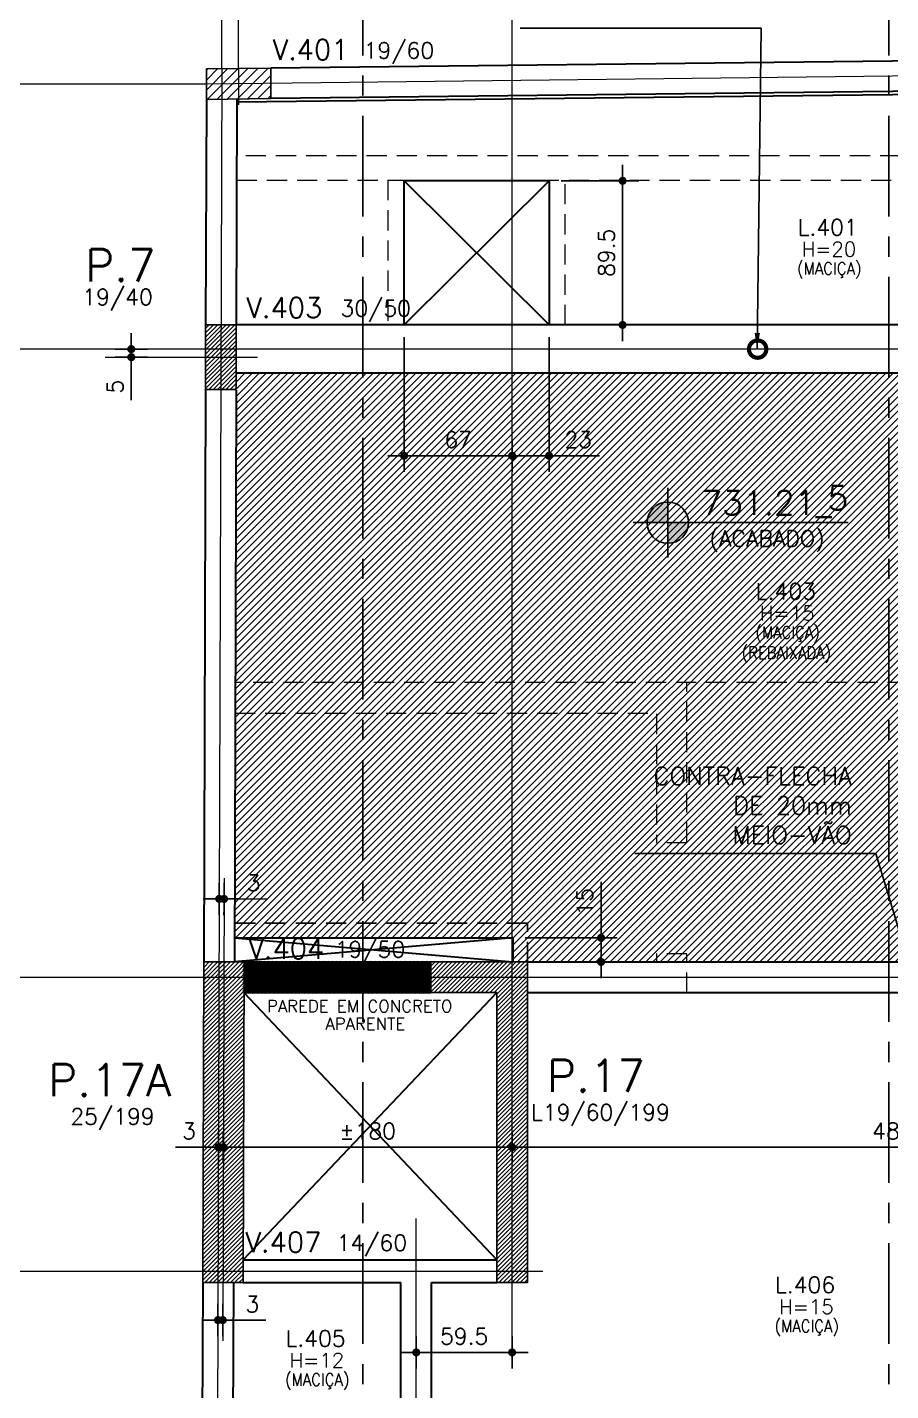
# Model space of a CAD drawing. Header units: inches. Extents: x 17515 to 34518, y -9122 to -4917.
# Drawn here: x 18109 to 18645, y -6204 to -5357 of the extents above; entities that cross this region are included whole.
import ezdxf
from ezdxf.enums import TextEntityAlignment as Align

# ---------------------------------------------------------------- set-up
doc = ezdxf.new("R2010")
doc.units = ezdxf.units.IN
doc.header["$LTSCALE"] = 50
doc.header["$MEASUREMENT"] = 0
doc.linetypes.add('CENTER', pattern=[2, 1.25, -0.25, 0.25, -0.25])
doc.linetypes.add('HIDDEN', pattern=[0.375, 0.25, -0.125])
for name, color, linetype in [('ALVENARIA', 10, 'HIDDEN'), ('CONTRA-FLECHA', 152, 'Continuous'), ('COTA', 6, 'Continuous'), ('FO-HACHURA_PILAR-CONT', 252, 'Continuous'), ('FO-HACHURA_PILAR-MORRE', 252, 'Continuous'), ('FO-TEXTO-LAJES', 152, 'Continuous'), ('FO-TEXTO-VIGAS', 3, 'Continuous'), ('HACHUR LAJE', 141, 'Continuous'), ('NIVEL-ARQUITETURA', 3, 'Continuous'), ('P-C', 1, 'Continuous'), ('P-M', 7, 'Continuous'), ('PAREDE', 191, 'Continuous'), ('TEXTO', 3, 'Continuous')]:
    doc.layers.add(name, color=color, linetype=linetype)
for name, color, linetype, lineweight in [('FO-Eixos', 150, 'Continuous', 5), ('FO-Textos dos pilares', 3, 'Continuous', 20), ('FO-Vigas', 2, 'Continuous', 30), ('SEM LAJE', 8, 'Continuous', 30)]:
    doc.layers.add(name, color=color, linetype=linetype, lineweight=lineweight)
doc.styles.add('ROMANS', font='romans.shx')
doc.dimstyles.new('COTA_50', dxfattribs={"dimscale": 5, "dimtxt": 2, "dimasz": 1, "dimexe": 2, "dimexo": 1.5, "dimgap": 1, "dimtad": 1, "dimzin": 12, "dimdsep": 46, "dimtxsty": 'ROMANS', "dimblk1": 'COTA', "dimblk2": 'COTA', "dimsah": 1, "dimcen": -4, "dimdle": 1.5, "dimclrd": 6, "dimclre": 6, "dimclrt": 3, "dimadec": 0, "dimazin": 0, "dimtfac": 1, "dimtofl": 0, "dimtmove": 0, "dimatfit": 3, "dimldrblk": 'COTA', "dimfxl": 1, "dimtolj": 1, "dimtzin": 12, "dimarcsym": 0})
doc.dimstyles.new('NOTA', dxfattribs={"dimscale": 5, "dimtxt": 2, "dimasz": 2, "dimexe": 1.5, "dimexo": 2, "dimgap": 1, "dimtad": 1, "dimdec": 1, "dimzin": 12, "dimdsep": 46, "dimtxsty": 'ROMANS', "dimcen": 0.09, "dimclrd": 8, "dimclre": 8, "dimclrt": 3, "dimadec": 0, "dimazin": 0, "dimtfac": 1, "dimtdec": 1, "dimtofl": 0, "dimtmove": 0, "dimatfit": 3, "dimfxl": 1, "dimtolj": 1, "dimtzin": 12, "dimarcsym": 0})

# ---------------------------------------------------------------- blocks, each defined once
blk = doc.blocks.new('COTA')
at = {"layer": 'COTA'}
for p, q in [((0, -2), (0, 2)), ((2, 0), (-2, 0))]:
    blk.add_line(p, q, dxfattribs=at)
at = {"layer": 'COTA', "const_width": 0.5}
blk.add_lwpolyline([(-0.25, 0, 1), (0.25, 0, 1)], format="xyb", close=True, dxfattribs=at)
blk = doc.blocks.new('*D17')
at = {"layer": 'COTA', "color": 6, "lineweight": -2, "transparency": 16777216}
for p, q in [((18350.4, -6184.49), (18350.4, -6190.09)), ((18355.4, -6180.09), (18404.93, -6180.09)), ((18409.93, -6184.49), (18409.93, -6190.09))]:
    blk.add_line(p, q, dxfattribs=at)
at = {"layer": 'Defpoints', "color": 0, "transparency": 16777216}
for p in [(18350.4, -6176.99), (18409.93, -6176.99), (18409.93, -6180.09)]:
    blk.add_point(p, dxfattribs=at)
at = {"layer": 'COTA', "color": 6, "lineweight": -2, "transparency": 16777216, "xscale": 5, "yscale": 5, "zscale": 5, "rotation": 180}
blk.add_blockref('COTA', (18350.4, -6180.09), dxfattribs=at)
at = {"layer": 'COTA', "color": 6, "lineweight": -2, "transparency": 16777216, "xscale": 5, "yscale": 5, "zscale": 5}
blk.add_blockref('COTA', (18409.93, -6180.09), dxfattribs=at)
at = {"layer": 'COTA', "color": 3, "transparency": 16777216, "insert": (18380.17, -6170.09), "char_height": 10, "attachment_point": 5, "style": 'ROMANS'}
blk.add_mtext('\\A1;59.5', dxfattribs=at)
blk = doc.blocks.new('*D18')
at = {"layer": 'COTA', "color": 6, "lineweight": -2, "transparency": 16777216}
for p, q in [((18230.65, -6051.83), (18230.65, -6042.63)), ((18409.93, -6052.37), (18409.93, -6042.63)), ((18404.93, -6052.63), (18235.65, -6052.63))]:
    blk.add_line(p, q, dxfattribs=at)
at = {"layer": 'Defpoints', "color": 0, "transparency": 16777216}
for p in [(18230.65, -6052.63), (18230.65, -6059.33), (18409.93, -6059.87)]:
    blk.add_point(p, dxfattribs=at)
at = {"layer": 'COTA', "color": 6, "lineweight": -2, "transparency": 16777216, "xscale": 5, "yscale": 5, "zscale": 5, "rotation": 180}
blk.add_blockref('COTA', (18230.65, -6052.63), dxfattribs=at)
at = {"layer": 'COTA', "color": 6, "lineweight": -2, "transparency": 16777216, "xscale": 5, "yscale": 5, "zscale": 5}
blk.add_blockref('COTA', (18409.93, -6052.63), dxfattribs=at)
at = {"layer": 'COTA', "color": 3, "transparency": 16777216, "insert": (18320.29, -6042.63), "char_height": 10, "attachment_point": 5, "style": 'ROMANS'}
blk.add_mtext('\\A1;%%P180', dxfattribs=at)
blk = doc.blocks.new('*D19')
at = {"layer": 'COTA', "color": 6, "lineweight": -2, "transparency": 16777216}
for p, q in [((18227.65, -6050.36), (18227.65, -6042.63)), ((18230.65, -6050.37), (18230.65, -6042.63)), ((18222.65, -6052.63), (18200.99, -6052.63)), ((18235.65, -6052.63), (18240.65, -6052.63))]:
    blk.add_line(p, q, dxfattribs=at)
at = {"layer": 'Defpoints', "color": 0, "transparency": 16777216}
for p in [(18227.65, -6052.63), (18227.65, -6057.86), (18230.65, -6057.87)]:
    blk.add_point(p, dxfattribs=at)
at = {"layer": 'COTA', "color": 6, "lineweight": -2, "transparency": 16777216, "xscale": 5, "yscale": 5, "zscale": 5}
blk.add_blockref('COTA', (18227.65, -6052.63), dxfattribs=at)
at = {"layer": 'COTA', "color": 6, "lineweight": -2, "transparency": 16777216, "xscale": 5, "yscale": 5, "zscale": 5, "rotation": 180}
blk.add_blockref('COTA', (18230.65, -6052.63), dxfattribs=at)
at = {"layer": 'COTA', "color": 3, "transparency": 16777216, "insert": (18209.32, -6042.63), "char_height": 10, "attachment_point": 5, "style": 'ROMANS'}
blk.add_mtext('\\A1;3', dxfattribs=at)
blk = doc.blocks.new('*D20')
at = {"layer": 'COTA', "color": 6, "lineweight": -2, "transparency": 16777216}
for p, q in [((18223.14, -5898.5), (18218.14, -5898.48)), ((18236.14, -5898.54), (18257.8, -5898.6)), ((18228.12, -5904.72), (18228.1, -5908.51)), ((18231.12, -5904.73), (18231.1, -5908.52))]:
    blk.add_line(p, q, dxfattribs=at)
at = {"layer": 'Defpoints', "color": 0, "transparency": 16777216}
for p in [(18228.14, -5897.22), (18231.14, -5897.23), (18231.14, -5898.52)]:
    blk.add_point(p, dxfattribs=at)
at = {"layer": 'COTA', "color": 6, "lineweight": -2, "transparency": 16777216, "xscale": 5, "yscale": 5, "zscale": 5}
for p, rotation in [((18228.14, -5898.51), 359.826316351655), ((18231.14, -5898.52), 179.826316351655)]:
    blk.add_blockref('COTA', p, dxfattribs=dict(at, rotation=rotation))
at = {"layer": 'COTA', "color": 3, "transparency": 16777216, "insert": (18249.5, -5888.58), "char_height": 10, "attachment_point": 5, "rotation": 359.82632, "style": 'ROMANS'}
blk.add_mtext('\\A1;3', dxfattribs=at)
blk = doc.blocks.new('*D21')
at = {"layer": 'COTA', "color": 6, "lineweight": -2, "transparency": 16777216}
for p, q in [((18222.34, -6159.98), (18217.34, -6159.97)), ((18235.34, -6160.02), (18257.01, -6160.09)), ((18227.32, -6167.21), (18227.31, -6170)), ((18230.32, -6167.22), (18230.31, -6170.01))]:
    blk.add_line(p, q, dxfattribs=at)
at = {"layer": 'Defpoints', "color": 0, "transparency": 16777216}
for p in [(18227.34, -6159.71), (18230.34, -6159.72), (18230.34, -6160.01)]:
    blk.add_point(p, dxfattribs=at)
at = {"layer": 'COTA', "color": 6, "lineweight": -2, "transparency": 16777216, "xscale": 5, "yscale": 5, "zscale": 5}
for p, rotation in [((18227.34, -6160), 359.826316351655), ((18230.34, -6160.01), 179.826316351655)]:
    blk.add_blockref('COTA', p, dxfattribs=dict(at, rotation=rotation))
at = {"layer": 'COTA', "color": 3, "transparency": 16777216, "insert": (18248.71, -6150.06), "char_height": 10, "attachment_point": 5, "rotation": 359.82632, "style": 'ROMANS'}
blk.add_mtext('\\A1;3', dxfattribs=at)
blk = doc.blocks.new('*D22')
at = {"layer": 'COTA', "color": 6, "lineweight": -2, "transparency": 16777216}
for p, q in [((18409.93, -6057.96), (18409.93, -6042.63)), ((18895.43, -6057.96), (18895.43, -6042.63)), ((18414.93, -6052.63), (18890.43, -6052.63))]:
    blk.add_line(p, q, dxfattribs=at)
at = {"layer": 'Defpoints', "color": 0, "transparency": 16777216}
for p in [(18895.43, -6052.63), (18409.93, -6065.46), (18895.43, -6065.46)]:
    blk.add_point(p, dxfattribs=at)
at = {"layer": 'COTA', "color": 6, "lineweight": -2, "transparency": 16777216, "xscale": 5, "yscale": 5, "zscale": 5, "rotation": 180}
blk.add_blockref('COTA', (18409.93, -6052.63), dxfattribs=at)
at = {"layer": 'COTA', "color": 6, "lineweight": -2, "transparency": 16777216, "xscale": 5, "yscale": 5, "zscale": 5}
blk.add_blockref('COTA', (18895.43, -6052.63), dxfattribs=at)
at = {"layer": 'COTA', "color": 3, "transparency": 16777216, "insert": (18652.68, -6042.63), "char_height": 10, "attachment_point": 5, "style": 'ROMANS'}
blk.add_mtext('\\A1;485.5', dxfattribs=at)
blk = doc.blocks.new('*D119')
at = {"layer": 'COTA', "color": 6, "lineweight": -2, "transparency": 16777216}
for p, q in [((18465.11, -5917.65), (18465.11, -5887.89)), ((18417.93, -5922.65), (18475.11, -5922.65)), ((18465.11, -5942.65), (18465.11, -5947.65)), ((18470.78, -5937.65), (18475.11, -5937.65))]:
    blk.add_line(p, q, dxfattribs=at)
at = {"layer": 'Defpoints', "color": 0, "transparency": 16777216}
for p in [(18410.43, -5922.65), (18465.11, -5922.65), (18463.28, -5937.65)]:
    blk.add_point(p, dxfattribs=at)
at = {"layer": 'COTA', "color": 6, "lineweight": -2, "transparency": 16777216, "xscale": 5, "yscale": 5, "zscale": 5}
for p, rotation in [((18465.11, -5922.65), 270), ((18465.11, -5937.65), 90)]:
    blk.add_blockref('COTA', p, dxfattribs=dict(at, rotation=rotation))
at = {"layer": 'COTA', "color": 3, "transparency": 16777216, "insert": (18455.11, -5900.27), "char_height": 10, "attachment_point": 5, "rotation": 90, "style": 'ROMANS'}
blk.add_mtext('\\A1;15', dxfattribs=at)
blk = doc.blocks.new('*D120')
at = {"layer": 'COTA', "color": 6, "lineweight": -2, "transparency": 16777216}
for p, q in [((18440.37, -5452.65), (18488.49, -5452.65)), ((18478.49, -5537.15), (18478.49, -5457.65)), ((18482.19, -5542.15), (18488.49, -5542.15))]:
    blk.add_line(p, q, dxfattribs=at)
at = {"layer": 'Defpoints', "color": 0, "transparency": 16777216}
for p in [(18432.87, -5452.65), (18478.49, -5452.65), (18474.69, -5542.15)]:
    blk.add_point(p, dxfattribs=at)
at = {"layer": 'COTA', "color": 6, "lineweight": -2, "transparency": 16777216, "xscale": 5, "yscale": 5, "zscale": 5}
for p, rotation in [((18478.49, -5452.65), 90), ((18478.49, -5542.15), 270)]:
    blk.add_blockref('COTA', p, dxfattribs=dict(at, rotation=rotation))
at = {"layer": 'COTA', "color": 3, "transparency": 16777216, "insert": (18468.49, -5497.4), "char_height": 10, "attachment_point": 5, "rotation": 90, "style": 'ROMANS'}
blk.add_mtext('\\A1;89.5', dxfattribs=at)
blk = doc.blocks.new('*D121')
at = {"layer": 'COTA', "color": 6, "lineweight": -2, "transparency": 16777216}
for p, q in [((18432.87, -5549.65), (18432.87, -5633.38)), ((18409.93, -5622.97), (18409.93, -5633.38)), ((18414.93, -5623.38), (18427.87, -5623.38)), ((18432.87, -5623.38), (18464.06, -5623.38))]:
    blk.add_line(p, q, dxfattribs=at)
at = {"layer": 'Defpoints', "color": 0, "transparency": 16777216}
for p in [(18432.87, -5542.15), (18409.93, -5615.47), (18432.87, -5623.38)]:
    blk.add_point(p, dxfattribs=at)
at = {"layer": 'COTA', "color": 6, "lineweight": -2, "transparency": 16777216, "xscale": 5, "yscale": 5, "zscale": 5, "rotation": 180}
blk.add_blockref('COTA', (18409.93, -5623.38), dxfattribs=at)
at = {"layer": 'COTA', "color": 6, "lineweight": -2, "transparency": 16777216, "xscale": 5, "yscale": 5, "zscale": 5}
blk.add_blockref('COTA', (18432.87, -5623.38), dxfattribs=at)
at = {"layer": 'COTA', "color": 3, "transparency": 16777216, "insert": (18450.96, -5613.38), "char_height": 10, "attachment_point": 5, "style": 'ROMANS'}
blk.add_mtext('\\A1;23', dxfattribs=at)
blk = doc.blocks.new('*D122')
at = {"layer": 'COTA', "color": 6, "lineweight": -2, "transparency": 16777216}
for p, q in [((18342.87, -5549.65), (18342.87, -5633.38)), ((18409.93, -5620.14), (18409.93, -5633.38)), ((18404.93, -5623.38), (18347.87, -5623.38))]:
    blk.add_line(p, q, dxfattribs=at)
at = {"layer": 'Defpoints', "color": 0, "transparency": 16777216}
for p in [(18342.87, -5542.15), (18409.93, -5612.64), (18342.87, -5623.38)]:
    blk.add_point(p, dxfattribs=at)
at = {"layer": 'COTA', "color": 6, "lineweight": -2, "transparency": 16777216, "xscale": 5, "yscale": 5, "zscale": 5, "rotation": 180}
blk.add_blockref('COTA', (18342.87, -5623.38), dxfattribs=at)
at = {"layer": 'COTA', "color": 6, "lineweight": -2, "transparency": 16777216, "xscale": 5, "yscale": 5, "zscale": 5}
blk.add_blockref('COTA', (18409.93, -5623.38), dxfattribs=at)
at = {"layer": 'COTA', "color": 3, "transparency": 16777216, "insert": (18376.4, -5613.38), "char_height": 10, "attachment_point": 5, "style": 'ROMANS'}
blk.add_mtext('\\A1;67', dxfattribs=at)
blk = doc.blocks.new('*D130')
at = {"layer": 'COTA', "color": 6, "lineweight": -2, "transparency": 16777216}
for p, q in [((18173.55, -5552.15), (18173.55, -5547.15)), ((18181.05, -5557.15), (18183.55, -5557.15)), ((18173.55, -5562.15), (18173.55, -5588.82)), ((18173.55, -5567.15), (18173.55, -5572.15)), ((18179.96, -5562.15), (18183.55, -5562.15))]:
    blk.add_line(p, q, dxfattribs=at)
at = {"layer": 'Defpoints', "color": 0, "transparency": 16777216}
for p in [(18173.55, -5557.15), (18173.55, -5557.15), (18172.46, -5562.15)]:
    blk.add_point(p, dxfattribs=at)
at = {"layer": 'COTA', "color": 6, "lineweight": -2, "transparency": 16777216, "xscale": 5, "yscale": 5, "zscale": 5}
for p, rotation in [((18173.55, -5557.15), 270), ((18173.55, -5562.15), 90)]:
    blk.add_blockref('COTA', p, dxfattribs=dict(at, rotation=rotation))
at = {"layer": 'COTA', "color": 3, "transparency": 16777216, "insert": (18163.55, -5580.48), "char_height": 10, "attachment_point": 5, "rotation": 90, "style": 'ROMANS'}
blk.add_mtext('\\A1;5', dxfattribs=at)

msp = doc.modelspace()

# ---------------------------------------------------------------- hatches: boundary and pattern name
at = {"layer": 'FO-HACHURA_PILAR-CONT'}
h = msp.add_hatch(dxfattribs=at)
h.set_pattern_fill('ANSI31', color=256, scale=15)
h.paths.add_polyline_path([(18219.716, -5542.15), (18238.716, -5542.15), (18238.594, -5582.15), (18219.594, -5582.15)])
h = msp.add_hatch(dxfattribs=at)
h.set_pattern_fill('ANSI31', color=256, scale=15)
h.set_pattern_definition([(45, (6587.0848, 0), (-1.32582521, 1.32582521), [])])
edge = h.paths.add_edge_path()
edge.add_line((18218.517, -5937.65), (18243.517, -5937.65))
edge.add_line((18218.517, -5937.65), (18217.913, -6136.65))
edge.add_line((18243.517, -5937.65), (18242.913, -6136.726))
edge.add_line((18217.913, -6136.65), (18242.913, -6136.65))
h = msp.add_hatch(dxfattribs=at)
h.set_pattern_fill('ANSI31', color=256, scale=15)
edge = h.paths.add_edge_path()
edge.add_line((18359.433, -5937.65), (18359.433, -5956.65))
edge.add_line((18359.433, -5937.65), (18419.433, -5937.65))
edge.add_line((18400.433, -5956.65), (18359.433, -5956.65))
edge.add_line((18400.433, -5956.65), (18400.433, -6136.65))
edge.add_line((18419.433, -5937.65), (18419.433, -6136.65))
edge.add_line((18419.433, -6136.65), (18400.433, -6136.65))
at = {"layer": 'FO-HACHURA_PILAR-MORRE'}
h = msp.add_hatch(dxfattribs=at)
h.set_pattern_fill('ANSI31', color=256, scale=35)
h.paths.add_polyline_path([(18260.199, -5382.643), (18260.142, -5401.644), (18220.14, -5402.097), (18220.198, -5383.095)])
at = {"layer": 'HACHUR LAJE'}
h = msp.add_hatch(dxfattribs=at)
h.set_pattern_fill('ANSI31', color=21, scale=25)
h.paths.add_polyline_path([(18879.933, -5571.65), (18238.625, -5572.15), (18237.562, -5922.65), (18410.433, -5922.65), (18410.433, -5937.65), (18880.433, -5937.65)])
at = {"layer": 'NIVEL-ARQUITETURA'}
h = msp.add_hatch(color=1, dxfattribs=at)
h.paths.add_polyline_path([(18518.408, -5669.815), (18519.384, -5664.907), (18506.559, -5664.907), (18506.559, -5673.836), (18511.879, -5676.481), (18515.628, -5673.976)])
h.paths.add_polyline_path([(18506.559, -5673.836), (18506.559, -5677.732), (18511.467, -5676.756), (18511.879, -5676.481)])
h.paths.add_polyline_path([(18506.559, -5652.082), (18501.651, -5653.058), (18497.491, -5655.838), (18494.71, -5659.999), (18493.734, -5664.907), (18506.559, -5664.907)])
at = {"layer": 'PAREDE', "linetype": 'Continuous', "lineweight": 50}
h = msp.add_hatch(dxfattribs=at)
h.set_pattern_fill('ANSI31', color=256, scale=15)
h.set_pattern_definition([(45, (13174.1696, 9e-13), (-1.3258252, 1.3258252), [])])
h.paths.add_polyline_path([(18359.433, -5937.65), (18243.517, -5937.65), (18243.459, -5956.65), (18359.433, -5956.65)])

# ---------------------------------------------------------------- linework, layer by layer
at = {"layer": 'ALVENARIA', "lineweight": 5}
for p, q in [((18988.365, -5437.186), (18239.518, -5437.186)), ((18332.865, -5452.186), (18332.865, -5542.15)), ((18332.865, -5452.186), (18332.865, -5542.15)), ((18342.865, -5452.65), (18342.865, -5542.15)), ((18342.865, -5452.65), (18342.865, -5542.15)), ((18432.865, -5542.15), (18432.865, -5452.65)), ((18432.865, -5542.15), (18432.865, -5452.65)), ((18442.865, -5542.15), (18442.865, -5452.186)), ((18880.433, -5764.15), (18238.043, -5764.15)), ((18518.433, -5863.65), (18518.433, -5764.15)), ((18237.985, -5783.15), (18499.433, -5783.15)), ((18499.433, -5783.65), (18499.433, -5863.65)), ((18518.433, -5863.65), (18499.433, -5863.65)), ((18499.433, -5932.65), (18499.433, -5938.15)), ((18518.433, -5932.65), (18499.433, -5932.65)), ((18499.433, -5932.65), (18499.433, -5938.15)), ((18518.433, -5932.65), (18499.433, -5932.65)), ((18518.433, -5956.65), (18518.433, -5932.65))]:
    msp.add_line(p, q, dxfattribs=at)
at = {"layer": 'ALVENARIA'}
msp.add_line((18419.433, -5937.65), (18419.433, -5913.65), dxfattribs=at)
at = {"layer": 'ALVENARIA', "lineweight": 5, "flags": 128}
msp.add_lwpolyline([(18238.988, -5452.186), (18973.365, -5452.186), (18973.365, -7102.185), (18234.393, -7102.185)], dxfattribs=at)
at = {"layer": 'ALVENARIA', "flags": 128}
msp.add_lwpolyline([(18419.433, -5913.65), (18237.589, -5913.65)], dxfattribs=at)
at = {"layer": 'CONTRA-FLECHA', "linetype": 'Continuous', "const_width": 2.56}
msp.add_lwpolyline([(18558.483, -5560.969, 1), (18566.12, -5553.332, 1)], format="xyb", close=True, dxfattribs=at)
at = {"layer": 'FO-Eixos'}
for p, q in [((18229.698, -5382.987), (18229.698, -5219.101)), ((18409.932, -6186.577), (18409.932, -5219.101)), ((18240.198, -5382.869), (18240.198, -5307.263)), ((21213.399, -5358.757), (18220.169, -5392.596)), ((18229.698, -5382.987), (18223.974, -7271.173)), ((18240.198, -5382.869), (18240.13, -5405.57)), ((18220.169, -5392.596), (18061.565, -5392.596)), ((18921.481, -5557.15), (18061.597, -5557.15)), ((18157.408, -5562.15), (18251.851, -5562.15)), ((18231.174, -5885.681), (18230.304, -6172.858)), ((18061.565, -5947.15), (18921.449, -5947.15)), ((18350.399, -6962.669), (18350.399, -6097)), ((18061.565, -6129.65), (18428.996, -6129.65))]:
    msp.add_line(p, q, dxfattribs=at)
at = {"layer": 'FO-Vigas'}
for p, q in [((18876.933, -5375.67), (18260.199, -5382.643)), ((19037.933, -5394.852), (18239.135, -5403.882)), ((18876.933, -5394.672), (18260.142, -5401.644)), ((18220.14, -5402.097), (18219.716, -5542.15)), ((18239.141, -5401.882), (18238.716, -5542.15)), ((18342.865, -5542.15), (18342.865, -5452.65)), ((18432.865, -5452.65), (18342.865, -5452.65)), ((18432.865, -5452.65), (18432.865, -5542.15)), ((18910.433, -5542.15), (18238.716, -5542.15)), ((18880.433, -5572.15), (18238.625, -5572.15)), ((18219.594, -5582.15), (18218.517, -5937.65)), ((18238.593, -5582.65), (18237.517, -5937.65)), ((18237.562, -5922.65), (18410.433, -5922.65)), ((18410.433, -5922.65), (18410.433, -5937.65)), ((18243.517, -5937.65), (18359.433, -5937.65)), ((18419.433, -5937.65), (18869.433, -5937.65)), ((18243.459, -5956.65), (18359.433, -5956.65)), ((18419.433, -5956.65), (18869.433, -5956.65)), ((18242.913, -6122.65), (18400.433, -6122.65)), ((18217.913, -6136.65), (18216.896, -6472.15)), ((18236.913, -6136.65), (18236.607, -6237.65)), ((18242.913, -6136.65), (18340.899, -6136.65)), ((18340.899, -6237.65), (18340.899, -6136.65)), ((18359.899, -6136.65), (18400.433, -6136.65)), ((18359.899, -6387.134), (18359.899, -6136.65))]:
    msp.add_line(p, q, dxfattribs=at)
at = {"layer": 'NIVEL-ARQUITETURA', "color": 1}
for p, q in [((18506.559, -5643.364), (18506.559, -5686.449)), ((18485.017, -5664.907), (18618.432, -5664.907))]:
    msp.add_line(p, q, dxfattribs=at)
msp.add_circle((18506.559, -5664.907), 12.825, dxfattribs=at)
at = {"layer": 'P-C'}
for p, q in [((18219.716, -5542.15), (18219.594, -5582.15)), ((18219.716, -5542.15), (18238.716, -5542.15)), ((18238.716, -5542.15), (18238.594, -5582.15)), ((18219.594, -5582.15), (18238.594, -5582.15)), ((18218.517, -5937.65), (18217.913, -6136.65)), ((18218.517, -5937.65), (18243.517, -5937.65)), ((18243.517, -5937.65), (18242.913, -6136.726)), ((18359.433, -5937.65), (18419.433, -5937.65)), ((18359.433, -5937.65), (18359.433, -5956.65)), ((18419.433, -5937.65), (18419.433, -6136.65)), ((18400.433, -5956.65), (18359.433, -5956.65)), ((18400.433, -5956.65), (18400.433, -6136.65)), ((18236.913, -6136.65), (18217.913, -6136.65)), ((18217.913, -6136.65), (18242.913, -6136.65)), ((18419.433, -6136.65), (18400.433, -6136.65))]:
    msp.add_line(p, q, dxfattribs=at)
at = {"layer": 'P-M'}
for p, q in [((18220.198, -5383.095), (18220.14, -5402.097)), ((18260.199, -5382.643), (18220.198, -5383.095)), ((18260.199, -5382.643), (18260.142, -5401.644)), ((18260.142, -5401.644), (18220.14, -5402.097))]:
    msp.add_line(p, q, dxfattribs=at)
at = {"layer": 'SEM LAJE'}
for p, q in [((18342.865, -5452.65), (18432.865, -5542.15)), ((18432.865, -5452.65), (18342.865, -5542.15)), ((18410.433, -5922.65), (18237.517, -5937.65)), ((18237.562, -5922.65), (18410.433, -5937.65)), ((18400.433, -5956.65), (18242.913, -6122.65)), ((18243.459, -5956.65), (18400.433, -6122.65))]:
    msp.add_line(p, q, dxfattribs=at)
at = {"layer": 'TEXTO', "color": 8, "linetype": 'CENTER'}
for p, q in [((18317.302, -8174.793), (18317.302, -5324.525)), ((18643.802, -8174.793), (18643.802, -5324.525))]:
    msp.add_line(p, q, dxfattribs=at)

# ---------------------------------------------------------------- texts
at = {"layer": 'CONTRA-FLECHA', "insert": (18620.716, -5840.525), "char_height": 11, "attachment_point": 6, "style": 'ROMANS'}
msp.add_mtext('{\\Fromans.shx;CONTRA-FLECHA\\PDE 20mm\\PMEIO-VÃO}', dxfattribs=at)
at = {"layer": 'FO-TEXTO-LAJES', "style": 'ROMANS'}
for s, p in [('L.401', (18587.135, -5486.534)), ('L.403', (18561.217, -5712.525)), ('L.406', (18573.147, -6143.146)), ('L.405', (18269.315, -6176.421))]:
    msp.add_text(s, height=10, dxfattribs=at).set_placement(p)
at = {"layer": 'FO-TEXTO-LAJES', "color": 3, "style": 'ROMANS'}
for s, p in [('H=20', (18589.562, -5499.616)), ('H=15', (18563.644, -5725.606)), ('H=15', (18575.574, -6156.227)), ('H=12', (18271.742, -6189.503))]:
    msp.add_text(s, height=9, dxfattribs=at).set_placement(p)
at = {"layer": 'FO-TEXTO-LAJES', "color": 4, "style": 'ROMANS', "width": 0.9}
for s, p in [('(MACIÇA)', (18586.816, -5510.833)), ('(MACIÇA)', (18560.899, -5736.824)), ('(REBAIXADA)', (18552.284, -5749.375)), ('(MACIÇA)', (18572.829, -6167.445)), ('(MACIÇA)', (18268.997, -6200.72))]:
    msp.add_text(s, height=7.5, dxfattribs=at).set_placement(p)
at = {"layer": 'FO-TEXTO-VIGAS', "color": 1, "style": 'ROMANS'}
for s, p in [('V.401', (18261.198, -5377.516)), ('V.403', (18244.944, -5537.68)), ('V.404', (18246.181, -5935.638)), ('V.407', (18244.411, -6117.859))]:
    msp.add_text(s, height=12.5, dxfattribs=at).set_placement(p)
at = {"layer": 'FO-TEXTO-VIGAS', "style": 'ROMANS'}
for s, p in [('19/60', (18317.806, -5376.695)), ('30/50', (18303.448, -5536.859)), ('19/50', (18299.839, -5934.831)), ('14/60', (18301.019, -6117.038))]:
    msp.add_text(s, height=10, dxfattribs=at).set_placement(p)
at = {"layer": 'FO-TEXTO-VIGAS', "color": 4, "style": 'ROMANS'}
for s, p in [('PAREDE EM CONCRETO', (18257.784, -5968.794)), ('APARENTE', (18294.042, -5979.859))]:
    msp.add_text(s, height=7.5, dxfattribs=at).set_placement(p)
at = {"layer": 'FO-Textos dos pilares', "color": 1, "style": 'ROMANS'}
for s, p in [('P.7', (18144.924, -5515.117)), ('P.17A', (18121.96, -6021.011)), ('P.17', (18431.606, -6018.388))]:
    msp.add_text(s, height=20, dxfattribs=at).set_placement(p)
at = {"layer": 'FO-Textos dos pilares', "color": 3, "style": 'ROMANS'}
for s, p in [('19/40', (18143.164, -5529.81)), ('25/199', (18135.772, -6038.631)), ('L19/60/199', (18421.694, -6036.009))]:
    msp.add_text(s, height=10, dxfattribs=at).set_placement(p)
at = {"layer": 'NIVEL-ARQUITETURA', "color": 1, "style": 'ROMANS'}
for s, p in [('731.21_', (18527.414, -5660.048)), ('5', (18605.669, -5657.028))]:
    msp.add_text(s, height=15, dxfattribs=at).set_placement(p)
at = {"layer": 'NIVEL-ARQUITETURA', "color": 3, "style": 'ROMANS'}
msp.add_text('(ACABADO)', height=10, dxfattribs=at).set_placement((18568.173, -5679.785), align=Align.CENTER)

# ---------------------------------------------------------------- dimensions: what is measured, and where the dimension line sits
at = {"layer": 'COTA'}
for base, p1, p2, picture, middle in [((18478.487, -5452.65), (18474.685, -5542.15), (18432.865, -5452.65), '*D120', (18468.487, -5497.4)), ((18465.109, -5922.65), (18463.278, -5937.65), (18410.433, -5922.65), '*D119', (18455.109, -5900.269))]:
    dim = msp.add_linear_dim(base=base, p1=p1, p2=p2, angle=90, dimstyle='COTA_50', dxfattribs=at)
    dim.commit()
    dim.dimension.update_dxf_attribs({"geometry": picture, "text_midpoint": middle})
for base, p1, p2, override, picture, middle in [((18342.865, -5623.38), (18409.932, -5612.638), (18342.865, -5542.15), {"dimdec": 0}, '*D122', (18376.399, -5613.38)), ((18432.865, -5623.38), (18409.932, -5615.465), (18432.865, -5542.15), {"dimdec": 0}, '*D121', (18450.96, -5613.38)), ((18409.932, -6180.093), (18350.399, -6176.99), (18409.932, -6176.99), {"dimdec": 1}, '*D17', (18380.166, -6170.093))]:
    dim = msp.add_linear_dim(base=base, p1=p1, p2=p2, dimstyle='COTA_50', override=override, dxfattribs=at)
    dim.commit()
    dim.dimension.update_dxf_attribs({"geometry": picture, "text_midpoint": middle})
dim = msp.add_linear_dim(base=(18173.554, -5557.15), p1=(18172.461, -5562.15), p2=(18173.554, -5557.15), angle=90, dimstyle='COTA_50', dxfattribs=at)
dim.commit()
dim.dimension.update_dxf_attribs({"geometry": '*D130', "text_midpoint": (18173.554, -5580.484), "dimtype": 160})
for p1, p2, distance, picture, middle in [((18228.139, -5897.224), (18231.139, -5897.233), -1.288, '*D20', (18249.499, -5888.576)), ((18227.344, -6159.712), (18230.343, -6159.721), -0.287, '*D21', (18248.706, -6150.063))]:
    dim = msp.add_aligned_dim(p1=p1, p2=p2, distance=distance, dimstyle='COTA_50', dxfattribs=at)
    dim.commit()
    dim.dimension.update_dxf_attribs({"geometry": picture, "text_midpoint": middle})
for base, p1, p2, picture, middle in [((18227.652, -6052.631), (18230.652, -6057.866), (18227.652, -6057.857), '*D19', (18209.319, -6042.631)), ((18895.433, -6052.631), (18409.932, -6065.459), (18895.433, -6065.459), '*D22', (18652.682, -6042.631))]:
    dim = msp.add_linear_dim(base=base, p1=p1, p2=p2, dimstyle='COTA_50', dxfattribs=at)
    dim.commit()
    dim.dimension.update_dxf_attribs({"geometry": picture, "text_midpoint": middle})
dim = msp.add_linear_dim(base=(18230.648, -6052.631), p1=(18409.932, -6059.87), p2=(18230.648, -6059.326), text='%%P180', dimstyle='COTA_50', dxfattribs=at)
dim.commit()
dim.dimension.update_dxf_attribs({"geometry": '*D18', "text_midpoint": (18320.29, -6042.631)})

# ---------------------------------------------------------------- leaders
at = {"layer": 'CONTRA-FLECHA', "color": 8, "annotation_type": 0, "has_hookline": 1, "hookline_direction": 1, "text_width": 134.619}
for points in [[(18561.952, -5557.15), (18564.594, -5357.829), (18554.594, -5357.829)], [(18657.455, -5942.377), (18635.716, -5870.406), (18625.716, -5870.406)]]:
    msp.add_leader(points, dimstyle='NOTA', dxfattribs=at)

doc.saveas('drawing.dxf')
